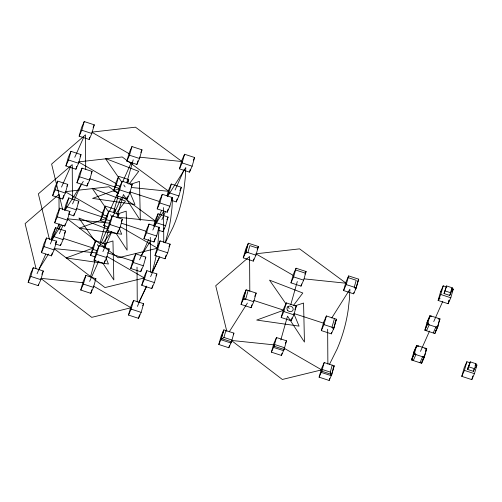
<?xml version="1.0" encoding="UTF-8"?>
<svg xmlns="http://www.w3.org/2000/svg" width="502" height="502" viewBox="0 0 502 502"><rect width="100%" height="100%" fill="white"/><g stroke="black" fill="none" stroke-linecap="round" stroke-linejoin="round"><path stroke-width="0.75" d="M157.647 247.066L159.297 227.08L158.469 228.385M448.738 300.711L448.154 303.729L438.12 300.46L440.568 291.794L443.216 285.839L446.799 287.006M28.156 282.369L30.603 273.703L33.258 267.748L43.291 271.017L40.844 279.683L38.19 285.638L28.156 282.369L30.81 276.414L33.258 267.748M52.628 195.73L55.069 187.064L57.724 181.109L67.757 184.378L65.31 193.038L62.656 198.999L52.628 195.73L55.276 189.769L57.724 181.109M41.415 252.588L43.862 243.928L46.51 237.973L56.544 241.242L54.097 249.902L51.449 255.857L41.415 252.588L44.069 246.633L46.51 237.973M65.881 165.949L68.328 157.289L70.983 151.328L81.017 154.597L78.569 163.263L75.915 169.218L65.881 165.949L68.536 159.994L70.983 151.328M54.674 222.813L57.121 214.147L59.769 208.192L69.803 211.461L67.356 220.127L64.708 226.082L54.674 222.813L57.322 216.858L59.769 208.192M79.14 136.174L81.588 127.508L84.242 121.553L94.269 124.822L91.822 133.488L89.174 139.443L79.14 136.174L81.795 130.219L84.242 121.553M38.19 285.638L38.598 284.188M51.242 239.429L52.873 233.65L55.521 227.695L65.555 230.964L63.108 239.63L60.46 245.585L55.44 243.953M62.656 198.999L63.679 195.385M51.311 240.332L53.074 236.36L55.521 227.695M51.449 255.857L52.264 252.97M64.294 210.376L66.126 203.875L68.78 197.92L78.814 201.189L76.367 209.855L73.712 215.81L68.699 214.172M75.915 169.218L76.731 166.331M64.858 209.892L66.333 206.586L68.78 197.92M64.708 226.082L65.316 223.917M76.938 182.759L79.385 174.1L82.039 168.145L92.073 171.414L89.626 180.074L86.971 186.029L76.938 182.759L79.592 176.804L82.039 168.145M89.174 139.443L89.783 137.278M60.46 245.585L60.867 244.141M73.712 215.81L74.327 213.645M86.971 186.029L87.787 183.142M80.766 290.049L83.213 281.384L85.867 275.429L95.901 278.698L93.454 287.364L90.799 293.319L80.766 290.049L83.42 284.094L85.867 275.429M94.853 256.792L90.555 255.392L93.002 246.727L95.656 240.772L105.684 244.041L104.667 247.655M105.357 222.373L100.344 220.736L102.791 212.076L105.439 206.121L115.473 209.39L114.456 212.999M90.555 255.392L93.209 249.438L95.656 240.772M100.344 220.736L102.992 214.781L105.439 206.121M94.025 260.274L96.472 251.609L99.126 245.654L109.16 248.923L106.713 257.589L104.058 263.544L94.025 260.274L96.679 254.319L99.126 245.654M108.827 227.249L103.814 225.618L106.261 216.952L108.909 210.997L118.943 214.266L117.926 217.874M117.901 192.36L113.603 190.961L116.05 182.295L118.698 176.34L128.732 179.609L127.709 183.224M103.814 225.618L106.462 219.663L108.909 210.997M113.603 190.961L116.251 185.006L118.698 176.34M90.398 277.073L95.217 259.992M100.18 242.416L105.006 225.335M107.284 230.493L109.731 221.834L112.379 215.879L122.413 219.148L119.965 227.808L117.317 233.763L107.284 230.493L109.932 224.538L112.379 215.879M117.073 195.836L119.52 187.177L122.168 181.222L132.202 184.491L129.754 193.151L127.106 199.106L117.073 195.836L119.721 189.881L122.168 181.222M126.855 161.186L129.303 152.52L131.957 146.565L141.991 149.834L139.543 158.5L136.889 164.455L126.855 161.186L129.51 155.231L131.957 146.565M103.65 247.291L108.269 230.958M113.439 212.641L118.058 196.301M90.799 293.319L91.822 289.71M116.91 217.517L123.41 194.494L140.34 220.397L139.468 181.385L130.156 184.429M126.699 182.86L133.199 159.843M104.058 263.544L104.874 260.651M117.317 233.763L118.334 230.154M127.916 196.219L127.106 199.106L126.692 197.619M136.889 164.455L137.912 160.841M130.689 268.47L133.13 259.804L135.785 253.849L145.818 257.118L143.371 265.784L140.717 271.739L130.689 268.47L133.337 262.515L135.785 253.849M143.942 238.695L146.389 230.029L149.044 224.074L159.078 227.343L156.63 236.009L153.976 241.964L143.942 238.695L146.597 232.74L149.044 224.074M157.201 208.92L159.649 200.254L162.303 194.299L172.33 197.568L169.883 206.228L167.235 212.189L157.201 208.92L159.856 202.959L162.303 194.299M128.487 315.061L130.934 306.396L133.582 300.441L143.616 303.71L141.169 312.376L138.521 318.331L128.487 315.061L131.135 309.106L133.582 300.441M140.717 271.739L141.533 268.852M153.769 225.53L155.4 219.757L158.055 213.802L168.082 217.071L165.635 225.737L162.987 231.692L157.967 230.054M153.838 226.433L155.607 222.468L158.055 213.802M141.74 285.28L144.187 276.621L146.841 270.666L156.875 273.935L154.428 282.595L151.773 288.55L141.74 285.28L144.394 279.325L146.841 270.666M153.976 241.964L154.999 238.356M167.028 195.755L168.659 189.982L171.307 184.027L181.341 187.296L178.894 195.956L176.246 201.911L171.226 200.279M167.392 196L168.86 192.686L171.307 184.027M154.999 255.505L157.446 246.84L160.1 240.885L170.134 244.154L167.687 252.82L165.032 258.775L154.999 255.505L157.653 249.55L160.1 240.885M167.235 212.189L168.051 209.296M179.471 168.867L181.919 160.201L184.567 154.246L194.6 157.515L192.153 166.181L189.499 172.136L179.471 168.867L182.119 162.912L184.567 154.246M138.521 318.331L139.537 314.716M162.987 231.692L164.003 228.077M151.773 288.55L152.589 285.663M176.246 201.911L177.062 199.024M165.032 258.775L166.055 255.167M189.499 172.136L190.314 169.249M218.778 344.485L221.225 335.819L223.879 329.864L233.913 333.133L231.466 341.799L228.812 347.754L218.778 344.485L221.432 338.53L223.879 329.864M243.25 257.846L245.698 249.18L248.346 243.225L258.379 246.495L255.932 255.16L253.284 261.115L243.25 257.846L245.898 251.891L248.346 243.225M220.899 339.722L223.93 337.451L231.955 340.067L230.933 342.991L220.899 339.722L223.346 331.056M247.819 244.418L245.371 253.077L247.906 252.544L249.864 245.61L257.89 248.226L257.852 247.687M223.93 337.451L225.887 330.517M228.812 347.754L229.427 345.589M241.048 304.432L243.495 295.772L246.143 289.811L256.177 293.08L253.73 301.746L251.082 307.701L241.048 304.432L243.696 298.477L246.143 289.811M253.284 261.115L253.893 258.95M245.616 291.003L243.169 299.669L245.704 299.129L248.151 290.47M251.082 307.701L251.897 304.814M271.394 352.166L273.841 343.5L276.489 337.545L286.523 340.814L284.076 349.48L281.421 355.435L271.394 352.166L274.042 346.211L276.489 337.545M281.176 317.509L283.624 308.849L286.278 302.894L296.312 306.164L293.865 314.823L291.21 320.778L281.176 317.509L283.831 311.554L286.278 302.894M290.965 282.852L293.413 274.192L296.067 268.237L306.094 271.507L303.647 280.166L300.999 286.121L290.965 282.852L293.62 276.897L296.067 268.237M280.813 339.929L287.52 316.166L304.45 342.069L303.572 303.057L294.981 305.869M290.809 304.532L297.309 281.509M281.421 355.435L282.036 353.27M292.026 317.892L291.21 320.778L290.802 319.291M300.999 286.121L301.608 283.956M321.311 330.586L323.759 321.926L326.407 315.971L336.44 319.241L333.993 327.9L331.345 333.855L321.311 330.586L323.959 324.631L326.407 315.971M334.432 318.582L331.985 327.248L333.466 329.092L335.913 320.427M319.109 377.178L321.556 368.512L324.204 362.557L334.238 365.826L331.791 374.492L329.143 380.447L319.109 377.178L321.757 371.223L324.204 362.557M331.345 333.855L331.753 332.412M343.575 290.539L346.022 281.873L348.677 275.918L358.71 279.187L356.263 287.853L353.609 293.808L343.575 290.539L346.229 284.584L348.677 275.918M330.278 372.101L322.246 369.491L321.23 372.415L331.264 375.684L330.278 372.101L332.23 365.174M329.143 380.447L329.751 378.282M353.609 293.808L354.017 292.365M331.264 375.684L333.711 367.018M357.976 281.101L355.73 289.045L354.255 287.2L356.213 280.267L348.187 277.65L348.143 277.11M411.602 360.009L414.05 351.35L416.704 345.395L426.738 348.664L424.29 357.324L421.636 363.279L411.602 360.009L414.257 354.054L416.704 345.395M424.861 330.234L427.309 321.569L429.963 315.614L439.99 318.883L437.549 327.549L434.895 333.504L424.861 330.234L427.516 324.279L429.963 315.614M440.085 298.157L438.12 300.46L440.769 294.505L443.216 285.839M421.636 363.279L422.251 361.114M424.391 356.269L425.188 353.433M444.019 293.557L446.592 285.952L452.327 287.822L450.915 292.829L449.754 295.427L444.019 293.557L446.592 285.952M434.895 333.504L435.711 330.617M437.644 326.495L438.648 322.949M449.754 295.427L451.166 290.42M449.171 300.114L448.154 303.729L450.802 297.774L453.25 289.108L451.819 288.644M475.469 364.54L476.9 365.01L474.453 373.67L471.805 379.625L461.771 376.356L464.218 367.696L466.866 361.741L470.449 362.908M461.771 376.356L464.419 370.401L466.866 361.741M467.663 369.459L470.236 361.848L475.978 363.718L474.566 368.725L473.405 371.329L467.663 369.459L470.236 361.848M473.405 371.329L474.007 369.183M471.805 379.625L472.821 376.017M61.514 187.077L70.562 166.758M74.773 157.295L83.821 136.977M66.873 186.361L67.757 184.378M80.132 156.586L81.017 154.597M93.096 127.47L94.269 124.822M37.048 273.715L45.782 254.094M50.307 243.934L59.041 224.319M59.318 233.662L63.057 225.254M72.57 203.887L81.305 184.272M41.817 274.324L43.291 271.017M55.371 243.884L56.544 241.242M68.918 213.45L69.803 211.461M64.375 233.612L65.555 230.964M77.929 203.172L78.814 201.189M91.188 173.397L92.073 171.414M109.549 211.386L118.277 191.764M122.802 181.605L131.229 162.692M114.588 211.373L115.473 209.39M127.847 181.598L128.732 179.609M140.811 152.482L141.991 149.834M99.76 246.043L108.495 226.421M113.019 216.262L121.44 197.349M105.1 245.365L105.684 244.041M118.353 215.59L118.943 214.266M131.317 186.474L132.202 184.491M89.657 281.396L98.706 261.078M102.916 251.621L111.651 231.999M95.016 280.687L95.901 278.698M108.275 250.906L109.16 248.923M121.233 221.79L122.413 219.148M139.575 259.816L148.623 239.498M152.834 230.041L161.569 210.426M161.845 219.769L165.591 211.361M175.104 189.988L184.146 169.67M145.229 258.442L145.818 257.118M158.488 228.667L159.078 227.343M171.452 199.551L172.33 197.568M166.909 219.719L168.082 217.071M179.867 190.603L181.341 187.296M193.421 160.163L194.6 157.515M137.379 306.408L146.421 286.09M150.631 276.627L159.366 257.011M142.731 305.693L143.616 303.71M155.99 275.918L156.875 273.935M168.954 246.802L170.134 244.154M257.2 249.143L258.379 246.495M233.323 334.457L233.913 333.133M254.709 296.393L256.177 293.08M304.921 274.155L306.094 271.507M294.837 309.47L296.312 306.164M285.343 343.462L286.523 340.814M334.966 322.548L336.44 319.241M357.531 281.835L358.71 279.187M333.058 368.474L334.238 365.826M413.642 352.793L416.296 346.838L418.373 345.934L418.21 346.311M426.901 323.012L429.555 317.057L431.632 316.16L431.469 316.53M420.494 351.356L429.543 331.044M433.753 321.581L442.802 301.263M424.899 348.488L425.062 348.118L426.33 350.107L425.997 350.848M438.158 318.714L438.321 318.337L439.589 320.326L438.924 321.82M451.461 289.773L452.327 287.822M419.967 362.739L422.615 356.784L424.698 355.88L423.374 358.861M433.226 332.958L435.874 327.003L437.957 326.105L437.455 327.222M425.853 350.647L426.738 348.664M439.112 320.872L439.99 318.883M452.07 291.756L453.25 289.108M425.501 351.965L425.834 351.224M438.428 322.937L438.754 322.19M422.282 360.994L423.788 357.619M422.044 361.835L422.709 360.348M422.872 359.978L423.205 359.231M435.466 331.69L436.796 328.71M436.96 328.339L437.292 327.593M467.494 368.763L469.602 364.038M475.105 365.669L475.978 363.718M475.72 367.659L476.9 365.01M159.799 257.005L151.993 272.712M146.54 286.786L138.734 302.486M165.246 242.93L173.058 227.23A215.157 182.665 24 0 0 184.071 188.244L185.251 177.984L185.809 167.524L167.643 196.295M329.356 364.603L337.162 348.903A215.157 182.665 24 0 0 348.181 309.916L349.361 299.656L349.919 289.196L331.753 317.967M65.116 210.187L83.282 181.417M51.857 239.969L61.351 224.927M69.201 212.503L70.023 211.198M38.598 269.743L48.506 254.05M55.942 242.278L56.764 240.973M154.384 226.069L163.884 211.035M171.314 199.263L172.556 197.299L171.998 207.765L170.812 218.019A215.157 182.665 24 0 1 165.108 242.773M141.125 255.851L150.625 240.809M229.219 331.86L247.392 303.089M128.97 184.253L138.715 171.333L105.414 158.469L122.061 182.49M116.175 213.419L125.456 201.114L92.155 188.244L108.802 212.264M102.452 243.809L111.733 231.504M293.544 305.31L302.819 293.005L269.524 280.141L286.165 304.162M440.568 291.794L441.785 290.984M116.897 214.203L126.209 211.166L127.088 250.172L116.081 233.336M104.36 243.746L112.95 240.941L113.828 279.953L102.822 263.117M92.487 132.045L135.477 127.188L182.019 161.556L139.437 157.145M256.597 253.717L299.581 248.86L346.123 283.228L304.325 278.892M131.599 187.484L168.76 191.331L122.218 156.963L78.463 161.908L116.15 183.65M117.568 217.178L155.501 221.112L123.423 197.424M109.831 223.183L67.255 218.772L118.234 257.796L157.546 248.195L120.536 226.841M96.572 252.964L53.996 248.546L104.981 287.571L144.294 277.97L106.606 256.233M83.319 282.739L40.737 278.328L91.722 317.352L131.035 307.751L93.353 286.008M273.941 344.855L231.366 340.444L282.344 379.468L321.656 369.867L283.975 348.124M81.795 130.219L91.822 133.488M182.119 162.912L192.153 166.181M129.51 155.231L139.543 158.5M68.536 159.994L78.569 163.263M168.86 192.686L178.894 195.956M445.174 290.959L450.915 292.829M116.251 185.006L120.549 186.405M89.519 178.725L119.62 188.532L92.588 198.397L134.956 204.452L129.654 191.802L159.749 201.609M79.592 176.804L89.626 180.074M119.721 189.881L129.754 193.151M159.856 202.959L169.883 206.228M440.769 294.505L450.802 297.774M55.276 189.769L65.31 193.038M155.607 222.468L165.635 225.737M245.898 251.891L255.932 255.16M346.229 284.584L356.263 287.853M102.992 214.781L107.296 216.186M293.62 276.897L303.647 280.166M76.266 208.499L106.361 218.307L79.329 228.172L121.697 234.227L119.344 228.605M121.534 223.252L146.496 231.384M66.333 206.586L76.367 209.855M106.462 219.663L110.766 221.062M146.597 232.74L156.63 236.009M427.516 324.279L437.549 327.549M109.932 224.538L119.965 227.808M57.322 216.858L67.356 220.127M157.653 249.55L167.687 252.82M468.824 366.855L474.566 368.725M63.007 238.274L93.102 248.082L66.076 257.946L108.445 264.002L106.085 258.379M107.541 252.788L133.237 261.159M253.629 300.391L283.73 310.198L256.698 320.063L299.066 326.124L294.053 314.17M293.758 313.468L323.859 323.275M53.074 236.36L63.108 239.63M93.209 249.438L96.792 250.605M133.337 262.515L143.371 265.784M243.696 298.477L253.73 301.746M283.831 311.554L293.865 314.823M323.959 324.631L333.993 327.9M414.257 354.054L424.29 357.324M464.419 370.401L474.453 373.67M96.679 254.319L106.713 257.589M44.069 246.633L54.097 249.902M144.394 279.325L154.428 282.595M83.42 284.094L93.454 287.364M274.042 346.211L284.076 349.48M30.81 276.414L40.844 279.683M131.135 309.106L141.169 312.376M221.432 338.53L231.466 341.799M321.757 371.223L331.791 374.492M107.855 229.213L78.896 218.025L95.543 242.046M91.722 132.133L129.409 153.876M255.832 253.805L293.513 275.548M102.891 213.425L65.21 191.689L108.959 186.744L118.397 193.709M287.922 306.691L289.234 308.586M123.812 185.018L125.123 186.913M110.553 214.793L111.871 216.688M97.294 244.574L98.612 246.469M226.829 331.433L215.722 285.745L249.588 256.503L249.814 291.329M62.719 209.761L51.618 164.072L85.484 134.831L85.71 169.657M49.466 239.536L38.359 193.854L72.225 164.606L72.451 199.438M36.018 268.551L25.1 223.628L58.966 194.387L59.067 209.861M305.567 272.699L305.605 273.239L295.578 269.969L295.534 269.43M327.649 329.243L327.875 364.075M163.545 207.571L163.771 242.403M150.286 237.352L150.512 272.178M137.027 267.127L137.253 301.959M59.161 223.798L59.192 229.213M156.185 255.713A215.157 182.665 24 0 1 151.849 272.548M274.531 344.479L273.515 347.403L283.542 350.672L284.565 347.748L274.531 344.479M414.665 352.611L412.01 358.566L413.278 360.555L415.926 354.6L414.665 352.611M427.924 322.836L425.269 328.791L426.537 330.78L429.185 324.825L427.924 322.836M287.596 310.286A3.2 2.717 24 0 0 292.961 310.236A3.2 2.717 24 0 0 289.66 306.057A3.2 2.717 24 0 0 287.596 310.286"/></g></svg>
